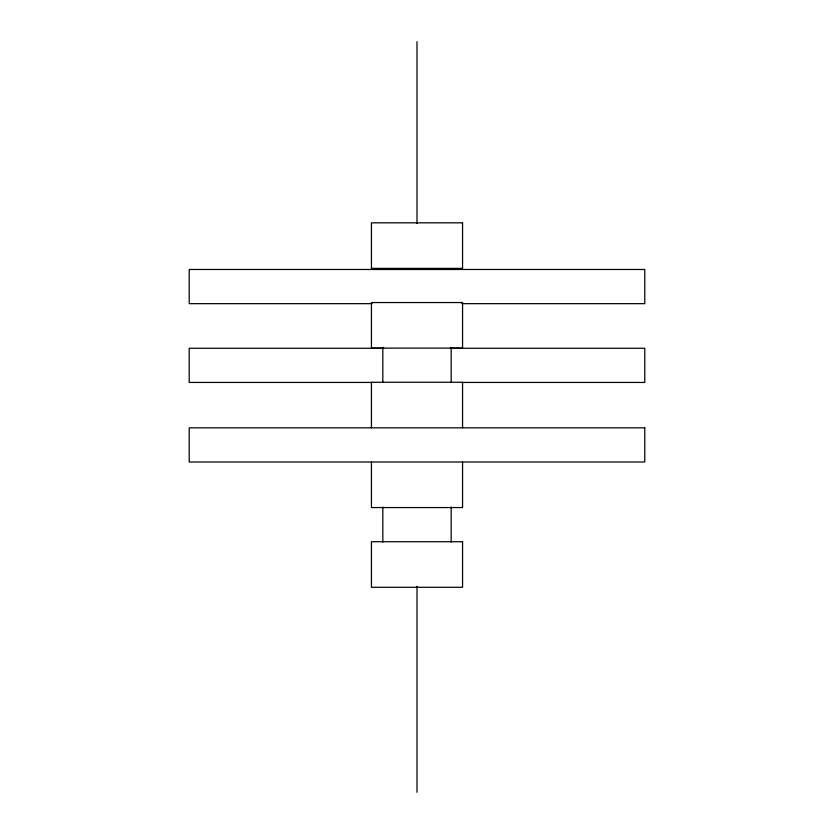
<?xml version="1.0" encoding="UTF-8"?>
<svg xmlns="http://www.w3.org/2000/svg" width="834" height="834" viewBox="0 0 834 834"><rect width="100%" height="100%" fill="white"/><g stroke="black" fill="none" stroke-linecap="round" stroke-linejoin="round"><path stroke-width="1.25" d="M372.141 303.659L189.214 303.659L189.214 269.486L644.786 269.486L644.786 303.659L461.859 303.659M383.682 348.278L189.214 348.278L189.214 382.441L372.141 382.441M450.318 348.278L644.786 348.278L644.786 382.441L461.859 382.441M462.557 427.832L462.557 382.274L371.443 382.274L371.443 427.832M462.557 462.005L462.557 507.562L371.443 507.562L371.443 462.005M451.173 347.278L451.173 382.274M451.173 507.062L451.173 542.131M417 41.7L417 223.449M417 586.26L417 792.3M382.827 347.278L382.827 382.274M382.827 507.062L382.827 542.131M462.557 222.824L371.443 222.824L371.443 268.381L462.557 268.381L462.557 222.824M462.557 302.544L371.443 302.544L371.443 348.112L462.557 348.112L462.557 302.544M644.786 427.832L189.214 427.832L189.214 462.005L644.786 462.005L644.786 427.832M462.557 541.725L371.443 541.725L371.443 587.292L462.557 587.292L462.557 541.725"/></g></svg>
